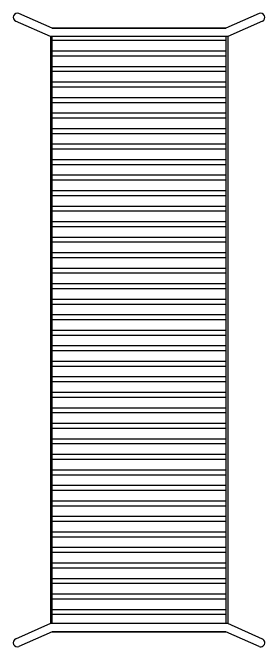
# Model space of a CAD drawing. Header units: centimetres. Extents: x 2135 to 5458, y 2057 to 4523.
# Drawn here: x 3067.8 to 3111.1, y 2713.5 to 2822.3 of the extents above; entities that cross this region are included whole.
import ezdxf

# ---------------------------------------------------------------- set-up
doc = ezdxf.new("R2010")
doc.units = ezdxf.units.CM
doc.header["$LTSCALE"] = 50
doc.layers.add('BA_mob-hareketli', color=143, linetype='Continuous')

# ---------------------------------------------------------------- blocks, each defined once
blk = doc.blocks.new('rrr')
at = {"layer": 'BA_mob-hareketli'}
for points in [[(47762.1, 63179.2), (47816, 63155.2), (48099.5, 63155.2)], [(48099.5, 63155.2), (48153.5, 63179.2)], [(47756.7, 63167.1), (47813.2, 63142), (48102.3, 63142)], [(48102.3, 63142), (48158.9, 63167.1)], [(48099.5, 63155.2), (47816, 63155.2)], [(47813.2, 62184.4), (47813.2, 63142)], [(47816, 62184.4), (47816, 63142), (48099.5, 63142), (48099.5, 62184.4)], [(48102.3, 62184.4), (48102.3, 63142)], [(47756.7, 62159.3), (47813.2, 62184.4), (48102.3, 62184.4)], [(48102.3, 62184.4), (48158.9, 62159.3)], [(47762.1, 62147.2), (47816, 62171.2), (48099.5, 62171.2)], [(48099.5, 62171.2), (47816, 62171.2)], [(48099.5, 62171.2), (48153.5, 62147.2)]]:
    blk.add_lwpolyline(points, dxfattribs=at)
for points in [[(47816, 63126.8), (47816, 63142), (48099.5, 63142), (48099.5, 63126.8)], [(47816, 63101.5), (47816, 63119.3), (48099.5, 63119.3), (48099.5, 63101.5)], [(47816, 63076.2), (47816, 63094), (48099.5, 63094), (48099.5, 63076.2)], [(47816, 63050.9), (47816, 63068.7), (48099.5, 63068.7), (48099.5, 63050.9)], [(47816, 63025.6), (47816, 63043.4), (48099.5, 63043.4), (48099.5, 63025.6)], [(47816, 63000.3), (47816, 63018.1), (48099.5, 63018.1), (48099.5, 63000.3)], [(47816, 62975), (47816, 62992.8), (48099.5, 62992.8), (48099.5, 62975)], [(47816, 62949.7), (47816, 62967.5), (48099.5, 62967.5), (48099.5, 62949.7)], [(47816, 62924.4), (47816, 62942.2), (48099.5, 62942.2), (48099.5, 62924.4)], [(47816, 62899.1), (47816, 62916.9), (48099.5, 62916.9), (48099.5, 62899.1)], [(47816, 62873.8), (47816, 62891.6), (48099.5, 62891.6), (48099.5, 62873.8)], [(47816, 62848.5), (47816, 62866.3), (48099.5, 62866.3), (48099.5, 62848.5)], [(47816, 62823.2), (47816, 62841), (48099.5, 62841), (48099.5, 62823.2)], [(47816, 62797.9), (47816, 62815.7), (48099.5, 62815.7), (48099.5, 62797.9)], [(47816, 62772.6), (47816, 62790.4), (48099.5, 62790.4), (48099.5, 62772.6)], [(47816, 62747.3), (47816, 62765.1), (48099.5, 62765.1), (48099.5, 62747.3)], [(47816, 62722), (47816, 62739.8), (48099.5, 62739.8), (48099.5, 62722)], [(47816, 62696.7), (47816, 62714.5), (48099.5, 62714.5), (48099.5, 62696.7)], [(47816, 62671.4), (47816, 62689.2), (48099.5, 62689.2), (48099.5, 62671.4)], [(47816, 62646.1), (47816, 62663.9), (48099.5, 62663.9), (48099.5, 62646.1)], [(47816, 62620.8), (47816, 62638.6), (48099.5, 62638.6), (48099.5, 62620.8)], [(47816, 62595.5), (47816, 62613.3), (48099.5, 62613.3), (48099.5, 62595.5)], [(47816, 62570.2), (47816, 62588), (48099.5, 62588), (48099.5, 62570.2)], [(47816, 62544.9), (47816, 62562.7), (48099.5, 62562.7), (48099.5, 62544.9)], [(47816, 62519.6), (47816, 62537.4), (48099.5, 62537.4), (48099.5, 62519.6)], [(47816, 62494.3), (47816, 62512.1), (48099.5, 62512.1), (48099.5, 62494.3)], [(47816, 62469), (47816, 62486.8), (48099.5, 62486.8), (48099.5, 62469)], [(47816, 62443.7), (47816, 62461.5), (48099.5, 62461.5), (48099.5, 62443.7)], [(47816, 62418.4), (47816, 62436.2), (48099.5, 62436.2), (48099.5, 62418.4)], [(47816, 62393.1), (47816, 62410.9), (48099.5, 62410.9), (48099.5, 62393.1)], [(47816, 62367.8), (47816, 62385.6), (48099.5, 62385.6), (48099.5, 62367.8)], [(47816, 62342.5), (47816, 62360.3), (48099.5, 62360.3), (48099.5, 62342.5)], [(47816, 62317.2), (47816, 62335), (48099.5, 62335), (48099.5, 62317.2)], [(47816, 62291.9), (47816, 62309.7), (48099.5, 62309.7), (48099.5, 62291.9)], [(47816, 62266.6), (47816, 62284.4), (48099.5, 62284.4), (48099.5, 62266.6)], [(47816, 62241.3), (47816, 62259.1), (48099.5, 62259.1), (48099.5, 62241.3)], [(47816, 62216), (47816, 62233.8), (48099.5, 62233.8), (48099.5, 62216)], [(47816, 62190.7), (47816, 62208.5), (48099.5, 62208.5), (48099.5, 62190.7)]]:
    blk.add_lwpolyline(points, close=True, dxfattribs=at)
for centre, start, end in [((47759.4, 63173.1), 66.0296, 246.0296), ((48156.2, 63173.1), 293.9704, 113.9704), ((47759.4, 62153.3), 113.9704, 293.9704), ((48156.2, 62153.3), 246.0296, 66.0296)]:
    blk.add_arc(centre, 6.61, start, end, dxfattribs=at)

msp = doc.modelspace()

# ---------------------------------------------------------------- block references
at = {"xscale": 0.1050887052955746, "yscale": 0.1050887052955746, "zscale": 0.1050887052955746, "rotation": 180}
msp.add_blockref('rrr', (8129.29, 9353.08), dxfattribs=at)

doc.saveas('drawing.dxf')
